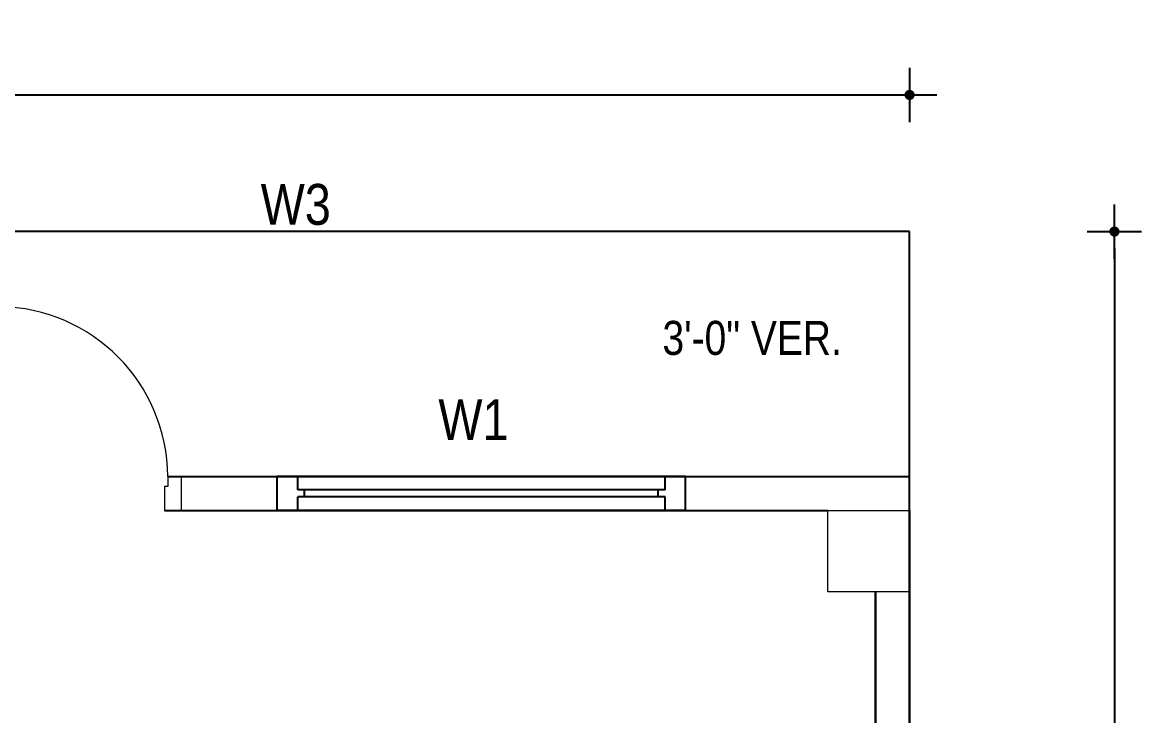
# Model space of a CAD drawing. Header units: inches. Extents: x -4010 to 92088, y -38563 to -1318.
# Drawn here: x 43390 to 43554.5, y -25672.3 to -25570.3 of the extents above; entities that cross this region are included whole.
import ezdxf

# ---------------------------------------------------------------- set-up
doc = ezdxf.new("R2010")
doc.units = ezdxf.units.IN
doc.header["$MEASUREMENT"] = 0
doc.header["$PDMODE"] = 99
for name, color, linetype, lineweight in [('1-FOUNDATION DIM', 31, 'Continuous', 5), ('Colour 09', 210, 'Continuous', 9), ('door', 132, 'Continuous', 15)]:
    doc.layers.add(name, color=color, linetype=linetype, lineweight=lineweight)
for name, color, linetype in [('Brick wall', 3, 'Continuous'), ('col', 5, 'Continuous'), ('TEX', 7, 'Continuous'), ('WINDOOR', 7, 'Continuous')]:
    doc.layers.add(name, color=color, linetype=linetype)
doc.styles.add('ARIAL', font='arial.ttf')
doc.styles.get("Standard").update_dxf_attribs({"font": 'ARIALN.TTF'})
doc.dimstyles.new('3-8', dxfattribs={"dimscale": 1.25, "dimtxt": 6, "dimasz": 2, "dimexe": 0.18, "dimexo": 6, "dimgap": 0, "dimtad": 0, "dimdec": 0, "dimzin": 3, "dimdsep": 46, "dimlunit": 3, "dimtxsty": 'ARIAL', "dimblk": 'DD', "dimcen": 1, "dimse1": 1, "dimse2": 1, "dimclrd": 256, "dimclrt": 256, "dimadec": 0, "dimazin": 0, "dimtfac": 0.5, "dimtdec": 0, "dimtmove": 2, "dimatfit": 0, "dimfxl": 0.18, "dimtvp": 0.75, "dimfrac": 1, "dimtolj": 1, "dimtzin": 0, "dimarcsym": 0})

# ---------------------------------------------------------------- blocks, each defined once
blk = doc.blocks.new('A$C30843580')
at = {"layer": 'Colour 09'}
for p, q in [((0, 12), (12, 12)), ((0, 0), (0, 12)), ((12, 12), (12, 0)), ((12, 0), (0, 0))]:
    blk.add_line(p, q, dxfattribs=at)
blk = doc.blocks.new('D30')
at = {"layer": 'door'}
for p, q in [((2, 5), (2, 29.97)), ((3.25, 29.97), (2, 29.97)), ((3.25, 5), (3.25, 29.97)), ((2.4, 23.97), (2.4, 24.72)), ((2.85, 24.72), (2.4, 24.72)), ((2.85, 23.97), (2.85, 24.72)), ((2.4, 23.97), (2, 23.97)), ((3.25, 23.97), (2.85, 23.97)), ((2, 11), (2.4, 11)), ((2.4, 10.25), (2.4, 11)), ((2.4, 10.25), (2.85, 10.25)), ((2.85, 10.25), (2.85, 11)), ((2.85, 11), (3.25, 11)), ((0, 0), (0, 5)), ((0, 5), (2, 5)), ((2, 5), (2, 3.5)), ((2, 5), (3.25, 5)), ((30, 5), (28, 5)), ((28, 5), (28, 3.5)), ((30, 0), (30, 5)), ((2, 3.5), (2.5, 3.5)), ((2.5, 3.5), (2.5, 0)), ((28, 3.5), (27.5, 3.5)), ((27.5, 3.5), (27.5, 0)), ((2.5, 0), (0, 0)), ((27.5, 0), (30, 0))]:
    blk.add_line(p, q, dxfattribs=at)
blk.add_arc((2.89, 4.86), 25.11, 0.3204, 89.1727, dxfattribs=at)
blk = doc.blocks.new('DD')
for p, q in [((0, 1.6), (0, -1.6)), ((-1.6, 0), (1.6, 0))]:
    blk.add_line(p, q)
at = {"const_width": 0.3}
blk.add_lwpolyline([(-0.15, 0, 1), (0.15, 0, 1)], format="xyb", close=True, dxfattribs=at)
blk = doc.blocks.new('*D838')
at = {"layer": 'col', "lineweight": -2}
blk.add_line((43078.88, -25580.99), (43517.88, -25580.99), dxfattribs=at)
at = {"layer": 'Defpoints', "color": 0}
for p in [(43520.38, -25580.99), (43076.38, -25601.09), (43520.38, -25601.09)]:
    blk.add_point(p, dxfattribs=at)
at = {"layer": 'col', "lineweight": -2, "xscale": 2.5, "yscale": 2.5, "zscale": 2.5, "rotation": 180}
blk.add_blockref('DD', (43076.38, -25580.99), dxfattribs=at)
at = {"layer": 'col', "lineweight": -2, "xscale": 2.5, "yscale": 2.5, "zscale": 2.5}
blk.add_blockref('DD', (43520.38, -25580.99), dxfattribs=at)
at = {"layer": 'col', "insert": (43298.38, -25575.24), "char_height": 7.5, "attachment_point": 5, "style": 'ARIAL'}
blk.add_mtext("\\A1;35'-10''", dxfattribs=at)
blk = doc.blocks.new('*D840')
at = {"layer": 'col', "lineweight": -2}
blk.add_line((43550.49, -25603.59), (43550.49, -26005.59), dxfattribs=at)
at = {"layer": 'Defpoints', "color": 0}
for p in [(43520.38, -25601.09), (43520.38, -26008.09), (43550.49, -26008.09)]:
    blk.add_point(p, dxfattribs=at)
at = {"layer": 'col', "lineweight": -2, "xscale": 2.5, "yscale": 2.5, "zscale": 2.5}
for p, rotation in [((43550.49, -25601.09), 90), ((43550.49, -26008.09), 270)]:
    blk.add_blockref('DD', p, dxfattribs=dict(at, rotation=rotation))
at = {"layer": 'col', "insert": (43544.74, -25804.59), "char_height": 7.5, "attachment_point": 5, "rotation": 90, "style": 'ARIAL'}
blk.add_mtext('\\A1;33\'-11"', dxfattribs=at)
blk = doc.blocks.new('W-1')
at = {"layer": 'WINDOOR'}
for p, q in [((-60, 0), (-60, -5)), ((-60, 0), (-57, 0)), ((-60, 0), (0, 0)), ((-57, 0), (-57, -2)), ((-3, 0), (-3, -2)), ((0, 0), (0, -5)), ((-57, -2), (-3, -2)), ((-57, -3), (-57, -5)), ((-57, -3), (-3, -3)), ((-56, -2), (-56, -3)), ((-4, -2), (-4, -3)), ((-3, -3), (-3, -5)), ((-57, -5), (-60, -5)), ((-60, -5), (0, -5)), ((0, -5), (-3, -5))]:
    blk.add_line(p, q, dxfattribs=at)

msp = doc.modelspace()

# ---------------------------------------------------------------- linework, layer by layer
at = {"layer": 'Brick wall'}
for p, q in [((43411.337, -25637.089), (43494.337, -25637.089)), ((43466.337, -25637.089), (43469.587, -25637.089)), ((43494.337, -25637.089), (43520.377, -25637.089)), ((43410.837, -25642.089), (43493.837, -25642.089)), ((43493.837, -25642.089), (43508.377, -25642.089)), ((43520.377, -25980.089), (43520.377, -25642.089)), ((43520.377, -25642.089), (43520.377, -25980.089)), ((43515.377, -25778.089), (43515.377, -25654.089)), ((43515.377, -25654.089), (43515.377, -25778.089))]:
    msp.add_line(p, q, dxfattribs=at)
at = {"layer": 'col'}
for p, q in [((43520.377, -25601.089), (43378.337, -25601.089)), ((43520.377, -25642.089), (43520.377, -25601.089)), ((43520.377, -25642.089), (43520.377, -25612.089))]:
    msp.add_line(p, q, dxfattribs=at)

# ---------------------------------------------------------------- block references
at = {"layer": '1-FOUNDATION DIM'}
msp.add_blockref('D30', (43383.337, -25642.089), dxfattribs=at)
at = {"layer": 'Colour 09'}
msp.add_blockref('A$C30843580', (43508.377, -25654.089), dxfattribs=at)
msp.add_blockref('A$C30843580', (43508.377, -25654.089), dxfattribs=at)
at = {"layer": 'WINDOOR', "ltscale": 10, "rotation": 180}
msp.add_blockref('W-1', (43427.439, -25642.089), dxfattribs=at)

# ---------------------------------------------------------------- texts
at = {"layer": 'TEX', "linetype": 'ByBlock'}
for s, insert, char_height, width, attachment_point in [('W3', (43435.307, -25594.088), 6, 18.77154, 3), ('3\'-0" VER.', (43497.238, -25619.295), 5, 75.17356, 8), ('{\\fArial Narrow|b0|i0|c0|p34;W1}', (43461.428, -25631.738), 6, 18.77154, 9)]:
    msp.add_mtext(s, dxfattribs=dict(at, insert=insert, char_height=char_height, width=width, attachment_point=attachment_point))

# ---------------------------------------------------------------- dimensions: what is measured, and where the dimension line sits
at = {"layer": 'col'}
dim = msp.add_linear_dim(base=(43520.377, -25580.989), p1=(43076.377, -25601.089), p2=(43520.377, -25601.089), text="35'-10''", dimstyle='3-8', dxfattribs=at)
dim.commit()
dim.dimension.update_dxf_attribs({"geometry": '*D838', "text_midpoint": (43298.377, -25575.242)})
dim = msp.add_linear_dim(base=(43550.485, -26008.089), p1=(43520.377, -25601.089), p2=(43520.377, -26008.089), angle=90, dimstyle='3-8', dxfattribs=at)
dim.commit()
dim.dimension.update_dxf_attribs({"geometry": '*D840', "text_midpoint": (43544.737, -25804.589)})

doc.saveas('drawing.dxf')
